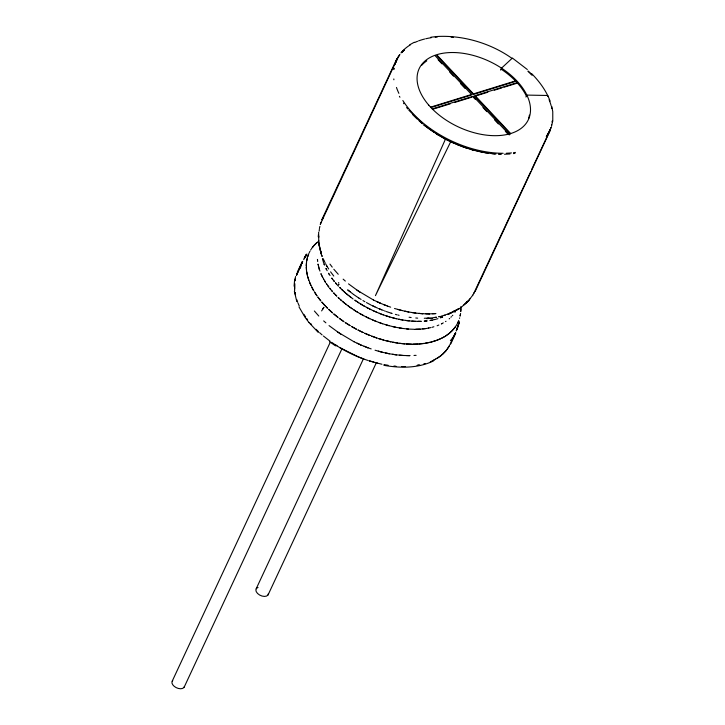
<?xml version="1.0" encoding="UTF-8"?>
<svg xmlns="http://www.w3.org/2000/svg" width="725" height="725" viewBox="0 0 725 725"><rect width="100%" height="100%" fill="white"/><g stroke="black" fill="none" stroke-linecap="round" stroke-linejoin="round"><path stroke-width="1.09" d="M317.478 259.913L317.478 259.432L317.686 261.544M306.322 265.867L306.548 262.051M318.565 237.501L318.638 235.888M552.785 121.392L552.767 111.659L551.77 106.394M294.096 286.194L294.486 281.436M306.24 265.712L306.485 262.803M321.846 256.26L318.773 244.126L318.638 232.181M319.199 231.085L319.335 229.417M318.248 236.876L318.456 234.474M338.711 284.907L338.783 284.037L338.792 284.499M294.731 283.584L294.649 288.686M393.883 69.573L394.001 68.213L393.847 68.866M460.91 309.802L460.737 311.569L460.783 306.838L460.882 309.303M551.471 125.552L551.589 124.582M306.675 261.272L307.427 257.574L306.63 261.1M295.075 280.811L295.447 278.681L295.048 280.013M353.882 341.692L360.733 344.901M552.015 121.918L552.178 121.057M460.611 313.445L460.058 316.118L460.457 314.451M457.403 327.283L456.261 330.953L458.345 325.072M458.553 324.175L458.952 322.38M294.504 281.255L295.601 276.542M300.413 268.187L300.929 265.885M319.408 228.502L319.879 226.436M320.305 224.596L320.423 224.061M459.451 321.909L457.049 329.667M395.062 63.8L394.898 64.471L396.203 61.226M550.71 128.28L550.928 127.582M458.037 326.105L459.088 322.081M301.736 263.773L302.606 261.544L296.407 275.509L302.642 261.462M395.651 62.395L397.663 58.326M307.654 256.877L308.941 253.351M549.786 130.464L550.094 129.567M459.505 318.375L459.686 317.876M320.396 224.134L321.202 222.031M307.636 256.695L308.134 255.399M320.441 223.98L397.309 58.671M396.439 60.528L397.11 58.961M458.744 320.423L457.874 322.543L458.137 322.063M550.402 129.014L546.36 136.699M512.303 58.607C491.441 43.572 463.483 34.99 437.103 36.504M443.31 137.877L445.476 139.118L375.441 295.655L450.705 141.728L452.917 142.671M297.277 272.265L302.361 261.362M321.864 219.602L396.756 58.997M172.26 681.074L330.047 342.698M184.159 687.182L341.946 348.807M435.272 55.861L471.558 94.486L471.286 95.075L431.348 107.409M436.912 55.852L473.198 94.477L473.47 93.897L515.457 80.928M509.485 134.868L473.198 96.244L472.936 96.824L475.247 99.289M510.355 134.034L474.839 96.235L475.111 95.655L517.097 82.677M256.197 588.754L363.415 358.821M500.631 70.08L501.537 68.141L512.385 58.054L527.32 69.509M268.096 594.862L376.275 362.881M525.951 97.032L526.848 95.093L547.139 95.473A1.341 0.861 -25.8 0 1 547.864 96.47M455.554 332.866L449.817 344.91M530.782 171.535L473.797 293.335M531.688 169.46L549.369 131.669M475.265 291.233L550.157 130.627M450.733 343.922L455.817 333.02M454.33 335.086L455.454 333.038M398.188 57.366L398.487 56.831L397.064 59.06M296.942 273.742L297.594 272.555M322.036 219.874L323.16 217.899M472.7 295.283L474.857 291.477M455.391 333.219L453.343 336.88M304.654 257.375L306.421 254.285L304.128 258.263M303.684 259.641L306.24 255.227L305.361 256.732M309.258 252.545L309.965 251.312M321.619 310.916L323.93 307.255L322.797 308.986M457.665 323.051C454.122 329.938 448.014 335.258 441.036 338.521L444.905 336.463M447.044 349.532L449.264 345.825M305.877 255.898L306.947 254.14M399.847 54.701L398.786 56.477M449.4 345.888L445.63 351.272L442.168 354.552M310.572 250.089L311.061 249.4M312.384 247.524L313.771 245.775L311.478 248.675M454.883 312.312L455.327 311.687M471.739 296.534L472.809 295.129M469.863 298.954L471.259 297.168M450.397 340.705L451.331 339.508M451.793 338.91L453.134 337.197M452.808 330.002L455.345 326.921M402.185 52.155L403.462 50.687M403.426 50.723L401.686 52.644L404.55 49.835L403.743 50.46M446.265 350.365L442.54 354.407L437.547 358.096M314.206 245.313L317.061 242.485L314.288 245.123M451.439 316.635L450.896 317.224M452.309 315.747L452.799 315.239M469.419 300.05L460.42 308.016L449.255 313.925M468.713 300.096L469.999 298.827M467.607 301.5L463.628 305.171M466.465 302.28L467.58 301.201M465.251 303.748L468.658 300.458M440.691 355.957L441.543 355.141M449.409 333.219L452.427 330.464M317.532 242.105L318.964 240.963M449.174 318.846L449.681 318.456M445.476 336.065L448.938 333.654M454.267 310.962L454.829 310.572M440.048 356.365L433.188 360.479M458.916 308.66L448.485 313.925M323.667 320.921L325.878 322.833M445.513 321.583L446.011 321.293M454.756 311.097L459.124 308.587M452.808 311.714L453.596 311.261M409.806 44.733L414.337 42.222M443.274 322.888L441.353 323.939L441.824 323.731M449.708 313.309L450.424 312.946M430.306 361.875L432.453 360.796M433.269 360.388L435.725 359.156M448.032 314.133L452.781 312.076M440.809 338.611L436.124 340.551L440.365 338.874M433.496 360.932C418.153 368.327 400.327 368.246 383.878 365.318M449.011 313.544L446.428 314.559M438.815 325.036L437.148 325.752M444.679 315.23L445.549 314.895L441.208 316.163M442.667 316.952L440.447 317.767L442.341 317.097M423.581 364.086L425.176 363.56M435.825 340.641L430.777 342.146L435.353 340.85M430.541 107.164L471.558 94.486M473.198 94.477L516.372 81.137M432.191 108.913L473.198 96.244M432.997 109.167L450.261 103.829M454.584 102.497L471.848 97.159M474.839 96.235L487.798 92.229M494.269 90.226L501.827 87.897M503.984 87.227L516.934 83.23M433.885 326.757L432.028 327.328M439.214 316.698L440.256 316.417L438.498 316.789M436.142 319.145L437.927 318.692M433.432 319.816L435.381 319.344M430.396 342.227L425.04 343.288L429.916 342.381M428.502 328.053L430.831 327.582M428.792 327.999L426.517 328.461M513.463 153.6L514.995 153.392M419.123 365.038L417.065 365.427L419.684 365.056M433.369 317.704L436.604 317.151M432.798 320.006L429.952 320.468L432.154 320.133M424.569 343.351L418.968 343.985L424.098 343.469M434.583 317.496L435.924 317.333M430.786 37.238L436.976 36.513M422.63 328.905L425.502 328.579M425.992 328.543L420.663 329.123M430.623 318.329L432.78 318.112L426.644 318.647M427.197 318.239L428.584 318.121M427.324 320.894L424.207 321.13L426.499 320.985M504.491 154.244L510.01 153.972M432.408 313.744L435.906 313.572M418.407 344.013L412.616 344.212L417.935 344.085M429.291 313.889L435.571 313.608M430.106 318.048L424.279 318.266M413.993 355.449L416.105 355.35M415.851 329.277L419.857 329.15M401.722 366.551L405.493 366.56M414.51 329.322L420.328 329.15M418.18 321.347L421.542 321.338M414.89 321.302L420.536 321.374M425.82 313.807L429.454 313.889M411.954 344.194L406.009 343.976L411.492 344.239M406.353 355.558L409.987 355.64M422.593 313.726L429.127 313.898M403.127 355.468L409.661 355.649M408.193 329.05L413.957 329.295M495.963 153.954L491.786 153.618M498.737 154.126L501.211 154.226L498.809 154.108M411.936 321.103L415.507 321.347M408.565 320.822L414.31 321.302M419.014 313.399L422.757 313.735M405.266 343.904L399.23 343.278L404.822 343.922M399.538 355.15L403.281 355.486M415.697 313.091L422.439 313.717M415.778 317.985L417.663 318.157M396.231 354.833L402.973 355.468M406.48 328.86L408.266 329.059M401.75 328.325L407.84 329.014M488.106 153.093L485.107 152.712C467.462 149.567 450.442 142.888 435.372 133.173M495.012 153.954L485.016 152.703M388.129 365.282L384.032 364.584M393.956 366.007L396.013 366.27M405.52 320.405L409.272 320.912M402.094 319.888L407.894 320.758M412.036 312.52L415.851 313.109M398.397 343.152L392.316 342.118L397.971 343.133M392.569 354.271L396.385 354.86M408.673 311.986L415.552 313.073M409.09 317.224L411.147 317.55M389.198 353.737L396.086 354.824M482.542 152.187L470.951 149.332M399.267 327.89L401.958 328.362M395.188 327.156L401.559 328.307M398.986 319.263L402.892 320.042M378.097 363.316L368.962 360.751L373.937 362.246M395.533 318.511L401.324 319.77M404.94 311.179L408.809 312.022M391.4 341.919L385.337 340.523L391.002 341.883M385.473 352.93L389.343 353.773M401.559 310.436L408.528 311.968M382.084 352.187L389.062 353.718M392.433 326.495L395.533 327.238M388.573 325.552L394.871 327.093M472.945 149.93L470.008 149.123M375.994 362.754L378.042 363.27M379.075 363.524L381.948 364.249M398.007 315.031L399.049 315.303M392.397 317.686L396.421 318.746M397.798 309.394L401.686 310.472M384.332 340.243L378.341 338.484L383.969 340.188M378.332 351.136L382.22 352.223M401.433 310.409L394.527 308.478M395.397 314.36L396.974 314.804M381.957 352.16L375.061 350.229M388.935 316.716L394.681 318.329M467.969 148.435L462.849 146.713M385.682 324.682L389.044 325.697M368.001 360.461C356.437 356.691 345.336 351.417 335.186 344.71L337.016 345.852M381.957 323.531L388.129 325.443M386.28 311.551L391.02 313.127M391.237 313.155L392.171 313.454M385.8 315.692L389.905 317.033M465.921 147.746L457.937 144.81M363.841 359.029L358.929 357.126M377.272 338.122L371.39 336.028L376.937 338.058M387.313 306.022L390.648 307.155M367.838 347.764L371.182 348.906M382.374 314.505L388.002 316.453M379.012 322.462L382.555 323.749M375.396 321.103L381.377 323.35M459.904 145.571L450.053 141.302M379.374 308.886L381.676 309.774M384.504 310.862L385.319 311.179M379.257 313.291L383.407 314.904M383.57 304.509L387.413 306.059M370.257 335.575L364.539 333.174L369.958 335.503M364.095 346.26L367.947 347.81M380.29 303.186L386.208 305.578M378.55 308.506L383.425 310.481M360.823 344.937L367.738 347.728M375.885 311.904L381.359 314.152M372.451 319.843L376.121 321.411M357.923 356.7L339.753 347.565M368.952 318.293L374.698 320.84M372.605 305.814L374.943 306.874M372.831 310.508L376.982 312.403M376.592 301.464L380.38 303.231M363.352 332.621L357.842 329.947L363.089 332.558M357.126 343.206L360.914 344.973M373.42 299.978L380.208 303.15M371.916 305.452L377.671 308.152M445.476 139.118L447.352 140.016M369.542 308.932L374.816 311.46M366.043 316.852L369.777 318.701M362.672 315.13L368.146 317.94M445.25 138.883L436.93 134.107M448.875 140.768L450.705 141.728M366.569 307.373L370.683 309.53M373.493 300.014L356.854 290.109M366.433 302.57L371.173 305.107M356.618 329.295L351.353 326.377L356.392 329.232M354.027 341.765L337.379 331.851M363.397 305.615L368.427 308.397M359.836 313.526L363.597 315.647M438.761 135.249L429.001 128.833M356.618 311.632L361.775 314.668M360.533 303.902L364.566 306.322M361.095 299.425L358.911 298.075M362.962 300.567L364.874 301.727M350.112 325.625L345.127 322.489L349.921 325.57M434.193 132.394L423.699 124.845M334.488 344.266L331.642 342.318M357.498 301.99L362.246 304.98M353.891 309.883L357.615 312.276M350.837 307.835L355.64 311.052M353.664 294.522L358.812 298.038M358.685 302.796L354.77 300.132L356.328 301.247M343.886 321.628L339.228 318.311L343.732 321.583M330.156 341.257L323.423 336.028M329.449 341.683L335.557 345.879M360.298 292.474L348.507 283.865M340.832 334.225L329.041 325.607M501.084 69.111C511.397 76.007 520.786 84.852 526.404 96.062M348.245 305.959L351.906 308.605M428.122 128.18L423.998 125.062M345.39 303.775L349.803 307.137M348 290.172L350.021 291.722M353.374 294.296L347.665 289.873M349.332 296.099L353.084 298.99M337.995 317.351L333.681 313.88L337.868 317.323M421.787 123.15L419.123 120.885M346.659 293.924L350.728 297.241M322.099 334.905L319.553 332.648M342.961 301.781L346.487 304.681M422.539 123.812L408.818 110.191M340.315 299.479L344.312 302.959M344.275 291.84L347.819 294.93M343.142 279.152L345.345 281.083M332.476 312.819L328.552 309.231L332.385 312.81M417.038 118.945L412.688 114.641M318.357 331.533L316.028 329.286M341.81 289.547L345.499 292.982M341.43 300.522L338.067 297.395L339.228 298.537M335.657 294.993L336.808 296.135L333.618 292.827L334.587 293.933M342.925 290.662L339.626 287.381L340.687 288.514M324.963 305.669L321.737 301.99L327.392 308.08M318.357 332.53L308.986 322.534M531.679 73.651C539.454 81.526 546.161 90.661 550.103 101.065M437.184 55.272L473.47 93.897M475.111 95.655L510.627 133.454M438.09 59.731L441.951 63.836M449.672 72.056L453.533 76.17M460.484 83.565L465.115 88.495M482.968 107.508L486.828 111.614M494.55 119.833L498.41 123.948M505.352 131.343L508.442 134.632M326.187 306.883L327.328 308.089M310.49 323.377L311.587 324.546M333.835 269.247L338.249 274.277M338.448 286.212L335.439 282.768L336.337 283.874M314.369 310.998L318.782 316.028M331.461 290.353L332.594 291.658M406.607 107.508L407.749 108.958M332.521 291.658L329.648 288.133L330.428 289.166M333.464 280.33L334.47 281.572M332.24 267.135L329.966 264.127M333.763 276.053L330.582 271.83M309.058 322.625L305.089 317.387L298.999 306.929M334.433 281.617L331.742 278.038L332.476 279.107M327.763 285.596L328.851 287.055M403.49 103.149L403.888 103.748M316.97 295.773L314.396 291.876L316.87 295.746M328.751 287.028L326.196 283.339L326.794 284.3M303.829 314.297L305.687 317.006M306.738 318.547L307.608 319.816M329.059 274.014L330.038 275.554M326.612 265.722L328.688 269.002M324.592 280.765L325.588 282.378M399.421 96.307L399.937 97.268M325.48 282.315L323.278 278.491L323.722 279.37M328.57 273.234L329.15 274.267M325.652 263.837L326.93 266.265M327.156 270.733L325.96 268.404L326.386 269.374M323.984 260.592L325.153 262.876M321.972 275.908L322.852 277.648M311.052 285.641L309.321 281.635L310.943 285.559M322.743 277.557L320.93 273.642L321.229 274.422M298.02 303.132L299.253 305.95M323.25 258.725L323.867 260.202M324.537 265.132L323.921 263.583L324.211 264.489M321.972 255.481L322.281 256.387M296.706 299.498L297.685 302.225M308.959 280.575L307.69 276.56L308.85 280.475M319.942 271.05L319.172 268.821L319.353 269.501M320.35 250.469L321.538 254.457M320.287 250.207L321.456 254.176M296.797 301.555L294.368 291.305M322.897 260.338L322.471 258.816L322.643 259.65M323.114 261.1L323.54 262.64M338.647 282.514L338.774 282.968M320.586 250.442L320.831 251.512M318.511 266.247L319.018 268.232M307.463 275.563L306.675 271.576L307.355 275.446M318.918 268.087L318.021 264.072L318.094 264.652M295.519 294.921L295.002 292.266L295.157 293.843M320.051 249.472L318.828 242.331M318.9 243.102L319.77 248.059M306.575 270.652L306.294 266.728L306.485 270.507M393.811 78.943L393.874 79.786M318.583 235.815L318.628 237.465M294.549 283.738L294.676 290.616M551.163 127.31A84.381 50.786 25 0 1 546.369 136.409M515.448 152.422A84.381 50.786 25 0 1 513.481 152.685M511.478 152.912A84.381 50.786 25 0 1 506.34 153.238M503.168 153.292A84.381 50.786 25 0 1 402.846 100.512M398.886 93.353A84.381 50.786 25 0 1 396.466 87.471M395.506 62.83A84.381 50.786 25 0 1 397.517 58.091M398.007 57.184A84.381 50.786 25 0 1 399.683 54.565M400.943 52.907A84.381 50.786 25 0 1 410.459 44.769M414.772 42.476A84.381 50.786 25 0 1 417.573 41.28M418.533 40.908A84.381 50.786 25 0 1 424.632 39.023M425.693 38.769A84.381 50.786 25 0 1 431.23 37.718M435.199 37.229A84.381 50.786 25 0 1 437.229 37.066M451.104 37.147A84.381 50.786 25 0 1 453.324 37.347M549.088 99.733A84.381 50.786 25 0 1 551.118 105.587M551.381 106.548A84.381 50.786 25 0 1 551.834 108.469M552.368 122.244A84.381 50.786 25 0 1 551.471 126.322M268.449 593.494A6.697 4.033 25 0 1 259.559 594.998A6.697 4.033 25 0 1 258.037 587.431M184.431 686.539A6.697 4.033 25 0 1 176.13 687.599A6.697 4.033 25 0 1 172.704 680.521M421.705 65.295A60.275 36.277 25 0 1 426.789 60.864M529.386 115.121A60.275 36.277 25 0 1 528.688 118.392M530.872 73.742L527.954 71.059L532.186 75.137L530.872 73.742M320.749 300.766L317.804 296.969L320.667 300.757M313.726 290.716L311.569 286.756L313.626 290.671M428.765 105.134A60.275 36.277 25 0 0 526.196 123.304A60.275 36.277 25 0 0 466.402 53.858A60.275 36.277 25 0 0 428.765 105.134"/></g></svg>
